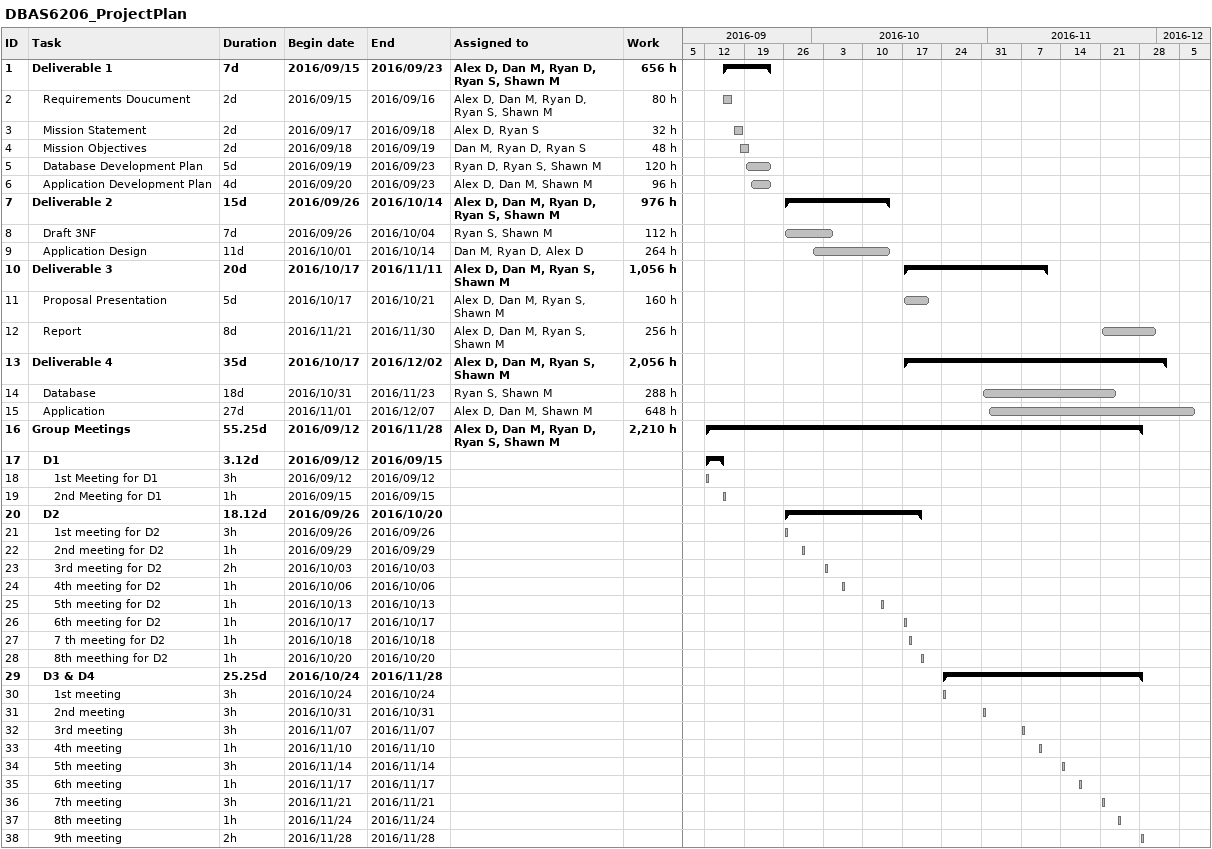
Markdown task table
DBAS6206_ProjectPlan

| ID | Level | Task | Duration | Start | Finish | Resources | Work (h) |
|---|---|---|---|---|---|---|---|
| 1 | 1 | **Deliverable 1** | 7d | 2016-09-15 | 2016-09-23 | Alex D, Dan M, Ryan D, Ryan S, Shawn M | 656 |
| 2 | 2 | Requirements Doucument | 2d | 2016-09-15 | 2016-09-16 | Alex D, Dan M, Ryan D, Ryan S, Shawn M | 80 |
| 3 | 2 | Mission Statement | 2d | 2016-09-17 | 2016-09-18 | Alex D, Ryan S | 32 |
| 4 | 2 | Mission Objectives | 2d | 2016-09-18 | 2016-09-19 | Dan M, Ryan D, Ryan S | 48 |
| 5 | 2 | Database Development Plan | 5d | 2016-09-19 | 2016-09-23 | Ryan D, Ryan S, Shawn M | 120 |
| 6 | 2 | Application Development Plan | 4d | 2016-09-20 | 2016-09-23 | Alex D, Dan M, Shawn M | 96 |
| 7 | 1 | **Deliverable 2** | 15d | 2016-09-26 | 2016-10-14 | Alex D, Dan M, Ryan D, Ryan S, Shawn M | 976 |
| 8 | 2 | Draft 3NF | 7d | 2016-09-26 | 2016-10-04 | Ryan S, Shawn M | 112 |
| 9 | 2 | Application Design | 11d | 2016-10-01 | 2016-10-14 | Dan M, Ryan D, Alex D | 264 |
| 10 | 1 | **Deliverable 3** | 20d | 2016-10-17 | 2016-11-11 | Alex D, Dan M, Ryan S, Shawn M | 1056 |
| 11 | 2 | Proposal Presentation | 5d | 2016-10-17 | 2016-10-21 | Alex D, Dan M, Ryan S, Shawn M | 160 |
| 12 | 2 | Report | 8d | 2016-11-21 | 2016-11-30 | Alex D, Dan M, Ryan S, Shawn M | 256 |
| 13 | 1 | **Deliverable 4** | 35d | 2016-10-17 | 2016-12-02 | Alex D, Dan M, Ryan S, Shawn M | 2056 |
| 14 | 2 | Database | 18d | 2016-10-31 | 2016-11-23 | Ryan S, Shawn M | 288 |
| 15 | 2 | Application | 27d | 2016-11-01 | 2016-12-07 | Alex D, Dan M, Shawn M | 648 |
| 16 | 1 | **Group Meetings** | 55.25d | 2016-09-12 | 2016-11-28 | Alex D, Dan M, Ryan D, Ryan S, Shawn M | 2210 |
| 17 | 2 | **D1** | 3.12d | 2016-09-12 | 2016-09-15 |  |  |
| 18 | 3 | 1st Meeting for D1 | 3h | 2016-09-12 | 2016-09-12 |  |  |
| 19 | 3 | 2nd Meeting for D1 | 1h | 2016-09-15 | 2016-09-15 |  |  |
| 20 | 2 | **D2** | 18.12d | 2016-09-26 | 2016-10-20 |  |  |
| 21 | 3 | 1st meeting for D2 | 3h | 2016-09-26 | 2016-09-26 |  |  |
| 22 | 3 | 2nd meeting for D2 | 1h | 2016-09-29 | 2016-09-29 |  |  |
| 23 | 3 | 3rd meeting for D2 | 2h | 2016-10-03 | 2016-10-03 |  |  |
| 24 | 3 | 4th meeting for D2 | 1h | 2016-10-06 | 2016-10-06 |  |  |
| 25 | 3 | 5th meeting for D2 | 1h | 2016-10-13 | 2016-10-13 |  |  |
| 26 | 3 | 6th meeting for D2 | 1h | 2016-10-17 | 2016-10-17 |  |  |
| 27 | 3 | 7 th meeting for D2 | 1h | 2016-10-18 | 2016-10-18 |  |  |
| 28 | 3 | 8th meething for D2 | 1h | 2016-10-20 | 2016-10-20 |  |  |
| 29 | 2 | **D3 & D4** | 25.25d | 2016-10-24 | 2016-11-28 |  |  |
| 30 | 3 | 1st meeting | 3h | 2016-10-24 | 2016-10-24 |  |  |
| 31 | 3 | 2nd meeting | 3h | 2016-10-31 | 2016-10-31 |  |  |
| 32 | 3 | 3rd meeting | 3h | 2016-11-07 | 2016-11-07 |  |  |
| 33 | 3 | 4th meeting | 1h | 2016-11-10 | 2016-11-10 |  |  |
| 34 | 3 | 5th meeting | 3h | 2016-11-14 | 2016-11-14 |  |  |
| 35 | 3 | 6th meeting | 1h | 2016-11-17 | 2016-11-17 |  |  |
| 36 | 3 | 7th meeting | 3h | 2016-11-21 | 2016-11-21 |  |  |
| 37 | 3 | 8th meeting | 1h | 2016-11-24 | 2016-11-24 |  |  |
| 38 | 3 | 9th meeting | 2h | 2016-11-28 | 2016-11-28 |  |  |
